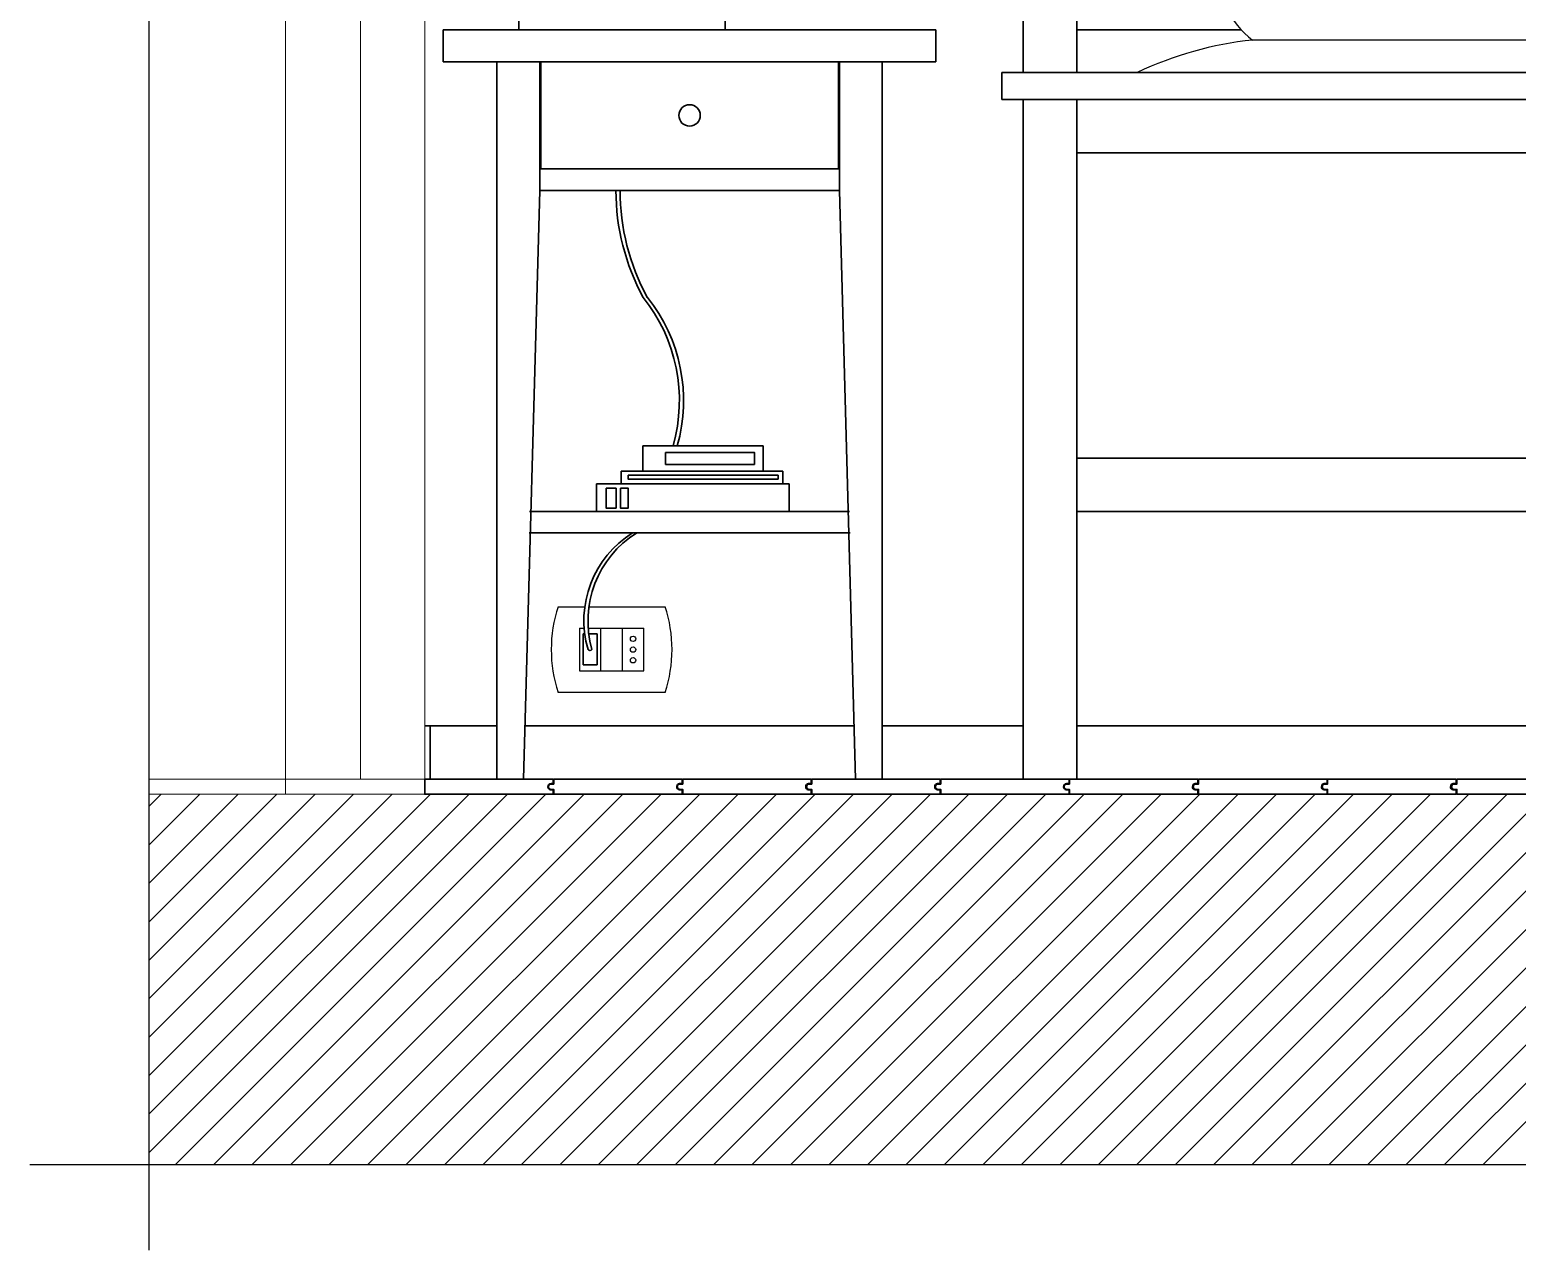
# Model space of a CAD drawing. Header units: millimetres. Extents: x 2837 to 6066, y 1056 to 2217.
# Drawn here: x 3519.9 to 3658.8, y 1906.4 to 2020.4 of the extents above; entities that cross this region are included whole.
import ezdxf

# ---------------------------------------------------------------- set-up
doc = ezdxf.new("R2010")
doc.units = ezdxf.units.MM
for name, color, linetype, lineweight in [('arredi', 8, 'Continuous', 30), ('infissi', 40, 'Continuous', 18), ('legno', 35, 'Continuous', 30), ('muri sezionati', 7, 'Continuous', 18), ('retino muri', 2, 'Continuous', 18)]:
    doc.layers.add(name, color=color, linetype=linetype, lineweight=lineweight)
for name, color, linetype in [('linea tratteggiata', 111, 'Continuous'), ('prese elettriche', 6, 'Continuous'), ('tessuti', 51, 'Continuous')]:
    doc.layers.add(name, color=color, linetype=linetype)

msp = doc.modelspace()

# ---------------------------------------------------------------- linework, layer by layer
at = {"layer": 'arredi', "lineweight": 20, "transparency": 33554687}
msp.add_line((3543.77, 2181.39), (3543.77, 1950.36), dxfattribs=at)
at = {"layer": 'arredi'}
for p, q in [((3617.67, 2016.36), (3617.67, 2067.86)), ((3558.5, 2020.36), (3604.5, 2020.36)), ((3558.5, 2020.36), (3558.5, 2017.36)), ((3604.5, 2020.36), (3604.5, 2017.36)), ((3617.67, 2020.36), (3633.01, 2020.36)), ((3558.5, 2017.36), (3604.5, 2017.36)), ((3563.5, 2017.36), (3563.5, 1952.36)), ((3567.5, 2017.36), (3567.5, 2005.36)), ((3567.6, 2007.37), (3567.6, 2017.36)), ((3595.4, 2007.37), (3595.4, 2017.36)), ((3595.5, 2017.36), (3595.5, 2005.36)), ((3599.5, 2017.36), (3599.5, 1952.36)), ((3610.67, 2016.36), (3788.67, 2016.36)), ((3610.67, 2013.86), (3610.67, 2016.36)), ((3617.67, 1950.36), (3617.67, 2013.86)), ((3617.67, 2008.86), (3617.67, 2013.86)), ((3567.5, 2007.37), (3595.5, 2007.37)), ((3566, 1950.36), (3567.5, 2005.36)), ((3567.5, 2005.36), (3595.5, 2005.36)), ((3597, 1950.36), (3595.5, 2005.36)), ((3577.14, 1979.14), (3577.14, 1981.51)), ((3577.14, 1981.51), (3588.38, 1981.51)), ((3588.38, 1981.51), (3588.38, 1979.14)), ((3617.67, 1980.36), (3781.67, 1980.36)), ((3617.67, 1975.36), (3617.67, 1980.36)), ((3575.11, 1977.94), (3575.11, 1979.14)), ((3575.11, 1979.14), (3590.22, 1979.14)), ((3590.22, 1979.14), (3590.22, 1977.94)), ((3572.8, 1975.37), (3572.8, 1977.94)), ((3572.8, 1977.94), (3590.8, 1977.94)), ((3590.8, 1977.94), (3590.8, 1975.37)), ((3566.56, 1975.37), (3596.44, 1975.37)), ((3617.67, 1975.36), (3781.67, 1975.36)), ((3596.49, 1973.37), (3566.52, 1973.37)), ((3571.55, 1963.94), (3571.71, 1963.94)), ((3571.55, 1961.03), (3571.55, 1963.94)), ((3572.09, 1963.94), (3572.88, 1963.94)), ((3572.88, 1963.94), (3572.88, 1961.03)), ((3572.88, 1961.03), (3571.55, 1961.03)), ((3563.5, 1952.36), (3563.5, 1950.36)), ((3599.5, 1952.36), (3599.5, 1950.36)), ((3563.5, 1950.36), (3566, 1950.36)), ((3599.5, 1950.36), (3597, 1950.36))]:
    msp.add_line(p, q, dxfattribs=at)
for points in [[(3612.67, 2067.86), (3612.67, 2016.36)], [(3788.67, 2013.86), (3610.67, 2013.86)], [(3612.67, 2013.86), (3612.67, 1950.36), (3617.67, 1950.36)], [(3781.67, 2008.86), (3617.67, 2008.86)]]:
    msp.add_lwpolyline(points, dxfattribs=at)
for points in [[(3584.82, 2020.36), (3565.56, 2020.36), (3565.56, 2021.65), (3584.82, 2021.65)], [(3579.26, 1980.88), (3587.56, 1980.88), (3587.56, 1979.76), (3579.26, 1979.76)], [(3575.75, 1978.75), (3589.77, 1978.75), (3589.77, 1978.4), (3575.75, 1978.4)], [(3573.71, 1977.54), (3574.63, 1977.54), (3574.63, 1975.69), (3573.71, 1975.69)], [(3575.04, 1977.54), (3575.78, 1977.54), (3575.78, 1975.69), (3575.04, 1975.69)]]:
    msp.add_lwpolyline(points, close=True, dxfattribs=at)
for points in [[(3574.62, 2005.36, 0.125308), (3577.17, 1995.37, 0.594117)], [(3575.01, 2005.36, 0.125308), (3577.55, 1995.37, 0.594117)]]:
    msp.add_lwpolyline(points, format="xyb", dxfattribs=at)
msp.add_circle((3581.5, 2012.36), 1, dxfattribs=at)
for centre, radius, start, end in [((3565.17, 1985.74), 15.38, 344.0324, 38.737), ((3565.56, 1985.74), 15.38, 344.0324, 38.737), ((3581.28, 1965.18), 9.65, 121.9204, 196.2258), ((3581.69, 1965.16), 9.68, 121.982, 196.0446), ((3572.2, 1962.58), 0.208, 207.3287, 332.6713)]:
    msp.add_arc(centre, radius, start, end, dxfattribs=at)
at = {"layer": 'infissi', "lineweight": 20, "transparency": 33554687}
for p, q in [((3550.77, 1950.36), (3550.77, 2181.39)), ((3556.77, 1950.36), (3556.77, 2181.39))]:
    msp.add_line(p, q, dxfattribs=at)
at = {"layer": 'legno'}
for p, q in [((3556.77, 1955.36), (3563.5, 1955.36)), ((3557.27, 1955.36), (3557.27, 1950.36)), ((3566.14, 1955.36), (3596.86, 1955.36)), ((3599.5, 1955.36), (3612.67, 1955.36)), ((3617.67, 1955.36), (3781.67, 1955.36))]:
    msp.add_line(p, q, dxfattribs=at)
at = {"layer": 'legno', "lineweight": 20, "transparency": 33554687}
for p, q in [((3543.77, 1950.36), (3531, 1950.36)), ((3556.77, 1950.36), (3543.77, 1950.36)), ((3543.77, 1950.36), (3543.77, 1948.96))]:
    msp.add_line(p, q, dxfattribs=at)
at = {"layer": 'legno'}
for points in [[(3562.67, 1948.96), (3561.47, 1948.96), (3561.47, 1948.96), (3556.77, 1948.96), (3556.77, 1950.36), (3568.77, 1950.36), (3568.77, 1949.96), (3568.57, 1949.96, 1), (3568.57, 1949.36), (3568.77, 1949.36), (3568.77, 1948.96), (3566.47, 1948.96), (3566.47, 1948.96), (3565.27, 1948.96), (3565.27, 1948.96), (3562.67, 1948.96)], [(3572.32, 1948.96), (3571.12, 1948.96), (3571.12, 1948.96), (3568.82, 1948.96), (3568.82, 1949.41), (3568.57, 1949.41, -1), (3568.57, 1949.91), (3568.82, 1949.91), (3568.82, 1950.36), (3580.82, 1950.36), (3580.82, 1949.96), (3580.57, 1949.96, 0.848617), (3580.55, 1949.36), (3580.82, 1949.36), (3580.82, 1948.96), (3576.12, 1948.96), (3576.12, 1948.96), (3574.92, 1948.96), (3574.92, 1948.96), (3572.32, 1948.96)], [(3584.36, 1948.96), (3583.16, 1948.96), (3583.16, 1948.96), (3580.86, 1948.96), (3580.86, 1949.41), (3580.61, 1949.41, -1.04261), (3580.61, 1949.91), (3580.86, 1949.91), (3580.86, 1950.36), (3592.86, 1950.36), (3592.86, 1949.96), (3592.61, 1949.96, 0.848617), (3592.59, 1949.36), (3592.86, 1949.36), (3592.86, 1948.96), (3588.16, 1948.96), (3588.16, 1948.96), (3586.96, 1948.96), (3586.96, 1948.96), (3584.36, 1948.96)], [(3596.42, 1948.96), (3595.22, 1948.96), (3595.22, 1948.96), (3592.92, 1948.96), (3592.92, 1949.41), (3592.67, 1949.41, -1), (3592.67, 1949.91), (3592.92, 1949.91), (3592.92, 1950.36), (3604.92, 1950.36), (3604.92, 1949.96), (3604.66, 1949.96, 0.848617), (3604.65, 1949.36), (3604.92, 1949.36), (3604.92, 1948.96), (3600.22, 1948.96), (3600.22, 1948.96), (3599.02, 1948.96), (3599.02, 1948.96), (3596.42, 1948.96)], [(3608.46, 1948.96), (3607.26, 1948.96), (3607.26, 1948.96), (3604.96, 1948.96), (3604.96, 1949.41), (3604.71, 1949.41, -1), (3604.71, 1949.91), (3604.96, 1949.91), (3604.96, 1950.36), (3616.96, 1950.36), (3616.96, 1949.96), (3616.7, 1949.96, 0.848617), (3616.69, 1949.36), (3616.96, 1949.36), (3616.96, 1948.96), (3612.26, 1948.96), (3612.26, 1948.96), (3611.06, 1948.96), (3611.06, 1948.96), (3608.46, 1948.96)], [(3620.48, 1948.96), (3619.28, 1948.96), (3619.28, 1948.96), (3616.98, 1948.96), (3616.98, 1949.41), (3616.73, 1949.41, -1), (3616.73, 1949.91), (3616.98, 1949.91), (3616.98, 1950.36), (3628.98, 1950.36), (3628.98, 1949.96), (3628.73, 1949.96, 0.848617), (3628.72, 1949.36), (3628.98, 1949.36), (3628.98, 1948.96), (3624.28, 1948.96), (3624.28, 1948.96), (3623.08, 1948.96), (3623.08, 1948.96), (3620.48, 1948.96)], [(3632.54, 1948.96), (3631.34, 1948.96), (3631.34, 1948.96), (3629.04, 1948.96), (3629.04, 1949.41), (3628.79, 1949.41, -1), (3628.79, 1949.91), (3629.04, 1949.91), (3629.04, 1950.36), (3641.04, 1950.36), (3641.04, 1949.96), (3640.78, 1949.96, 0.848617), (3640.77, 1949.36), (3641.04, 1949.36), (3641.04, 1948.96), (3636.34, 1948.96), (3636.34, 1948.96), (3635.14, 1948.96), (3635.14, 1948.96), (3632.54, 1948.96)], [(3644.59, 1948.96), (3643.39, 1948.96), (3643.39, 1948.96), (3641.09, 1948.96), (3641.09, 1949.41), (3640.84, 1949.41, -1), (3640.84, 1949.91), (3641.09, 1949.91), (3641.09, 1950.36), (3653.09, 1950.36), (3653.09, 1949.96), (3652.83, 1949.96, 0.848617), (3652.82, 1949.36), (3653.09, 1949.36), (3653.09, 1948.96), (3648.39, 1948.96), (3648.39, 1948.96), (3647.19, 1948.96), (3647.19, 1948.96), (3644.59, 1948.96)], [(3656.67, 1948.96), (3655.47, 1948.96), (3655.47, 1948.96), (3653.17, 1948.96), (3653.17, 1949.41), (3652.92, 1949.41, -1), (3652.92, 1949.91), (3653.17, 1949.91), (3653.17, 1950.36), (3665.17, 1950.36), (3665.17, 1949.96), (3664.92, 1949.96, 0.848617), (3664.91, 1949.36), (3665.17, 1949.36), (3665.17, 1948.96), (3660.47, 1948.96), (3660.47, 1948.96), (3659.27, 1948.96), (3659.27, 1948.96), (3656.67, 1948.96)]]:
    msp.add_lwpolyline(points, format="xyb", close=True, dxfattribs=at)
at = {"layer": 'linea tratteggiata'}
for p, q in [((3531, 2217.36), (3531, 1906.36)), ((3519.87, 1914.36), (3556.77, 1914.36)), ((3556.77, 1914.36), (3842.06, 1914.36))]:
    msp.add_line(p, q, dxfattribs=at)
at = {"layer": 'muri sezionati'}
for p, q in [((3556.77, 1950.36), (3556.77, 2195.36)), ((3842.06, 1948.96), (3531, 1948.96))]:
    msp.add_line(p, q, dxfattribs=at)
at = {"layer": 'prese elettriche'}
for p, q in [((3569.22, 1966.47), (3571.72, 1966.47)), ((3572.1, 1966.47), (3579.22, 1966.47)), ((3571.22, 1964.47), (3571.22, 1960.47)), ((3571.22, 1964.47), (3571.66, 1964.47)), ((3572.03, 1964.47), (3577.22, 1964.47)), ((3573.22, 1960.47), (3573.22, 1964.47)), ((3575.22, 1964.47), (3575.22, 1960.47)), ((3577.22, 1960.47), (3577.22, 1964.47)), ((3571.22, 1960.47), (3577.22, 1960.47)), ((3579.22, 1958.47), (3569.22, 1958.47))]:
    msp.add_line(p, q, dxfattribs=at)
for centre in [(3576.22, 1963.47), (3576.22, 1962.47), (3576.22, 1961.47)]:
    msp.add_circle(centre, 0.25, dxfattribs=at)
for centre, start, end in [((3581.47, 1962.47), 161.9195, 198.0805), ((3566.97, 1962.47), 341.9195, 18.0805)]:
    msp.add_arc(centre, 12.89, start, end, dxfattribs=at)
at = {"layer": 'retino muri', "linetype": 'Continuous', "lineweight": 20, "transparency": 33554687}
for p, q in [((3531, 1922.66), (3557.3, 1948.96)), ((3531, 1919.06), (3560.9, 1948.96)), ((3531, 1915.47), (3564.49, 1948.96)), ((3531, 1937.02), (3542.94, 1948.96)), ((3531, 1933.43), (3546.53, 1948.96)), ((3531, 1929.84), (3550.12, 1948.96)), ((3531, 1926.25), (3553.71, 1948.96)), ((3531, 1947.8), (3532.16, 1948.96)), ((3531, 1944.21), (3535.75, 1948.96)), ((3531, 1940.62), (3539.34, 1948.96)), ((3533.48, 1914.36), (3568.08, 1948.96)), ((3537.07, 1914.36), (3571.67, 1948.96)), ((3540.66, 1914.36), (3575.26, 1948.96)), ((3544.26, 1914.36), (3578.86, 1948.96)), ((3547.85, 1914.36), (3582.45, 1948.96)), ((3551.44, 1914.36), (3586.04, 1948.96)), ((3555.03, 1914.36), (3589.63, 1948.96)), ((3558.63, 1914.36), (3593.23, 1948.96)), ((3562.22, 1914.36), (3596.82, 1948.96)), ((3565.81, 1914.36), (3600.41, 1948.96)), ((3569.4, 1914.36), (3604, 1948.96)), ((3572.99, 1914.36), (3607.59, 1948.96)), ((3576.59, 1914.36), (3611.19, 1948.96)), ((3580.18, 1914.36), (3614.78, 1948.96)), ((3583.77, 1914.36), (3618.37, 1948.96)), ((3587.36, 1914.36), (3621.96, 1948.96)), ((3590.95, 1914.36), (3625.55, 1948.96)), ((3594.55, 1914.36), (3629.15, 1948.96)), ((3598.14, 1914.36), (3632.74, 1948.96)), ((3601.73, 1914.36), (3636.33, 1948.96)), ((3605.32, 1914.36), (3639.92, 1948.96)), ((3608.91, 1914.36), (3643.51, 1948.96)), ((3612.51, 1914.36), (3647.11, 1948.96)), ((3616.1, 1914.36), (3650.7, 1948.96)), ((3619.69, 1914.36), (3654.29, 1948.96)), ((3623.28, 1914.36), (3657.88, 1948.96)), ((3626.88, 1914.36), (3661.48, 1948.96)), ((3630.47, 1914.36), (3665.07, 1948.96)), ((3634.06, 1914.36), (3668.66, 1948.96)), ((3637.65, 1914.36), (3672.25, 1948.96)), ((3641.24, 1914.36), (3675.84, 1948.96)), ((3644.84, 1914.36), (3679.44, 1948.96)), ((3648.43, 1914.36), (3683.03, 1948.96)), ((3652.02, 1914.36), (3686.62, 1948.96)), ((3655.61, 1914.36), (3690.21, 1948.96))]:
    msp.add_line(p, q, dxfattribs=at)
at = {"layer": 'tessuti', "ltscale": 2}
msp.add_line((3765.68, 2019.39), (3634.09, 2019.39), dxfattribs=at)
msp.add_lwpolyline([(3699.46, 2019.39, -0.135366), (3699.82, 2032.66, 0.468838), (3698.56, 2034.59, 0.051908), (3679.73, 2034.79, -0.055701), (3658.06, 2035.17, 0.058971), (3640.98, 2035.37, -0.100412), (3632.75, 2036.14, 0.668406), (3631.01, 2034.01, -0.043672), (3631.01, 2026.29, 0.259086), (3634.09, 2019.39, 0.298083)], format="xyb", dxfattribs=at)
at = {"layer": 'tessuti'}
msp.add_arc((3637.39, 1986.94), 32.62, 95.8081, 115.5515, dxfattribs=at)

doc.saveas('drawing.dxf')
